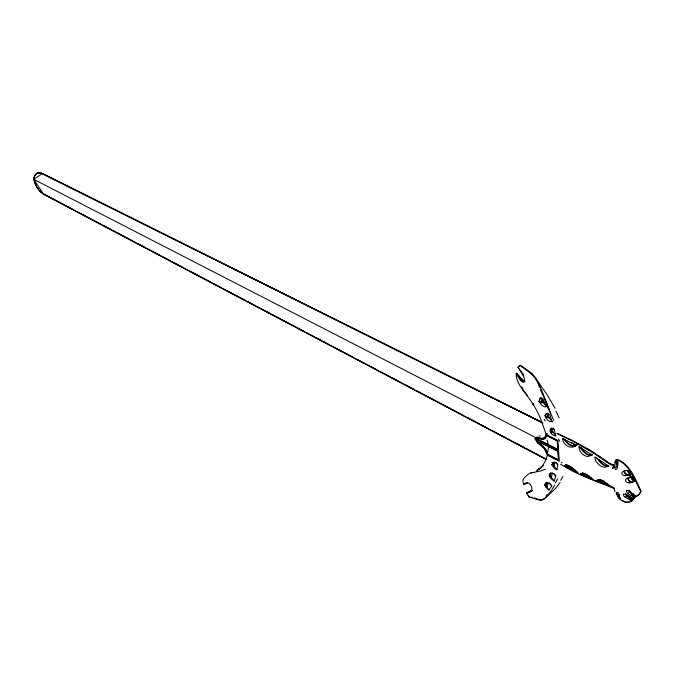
<?xml version="1.0" encoding="UTF-8"?>
<svg xmlns="http://www.w3.org/2000/svg" width="675" height="675" viewBox="0 0 675 675"><rect width="100%" height="100%" fill="white"/><g stroke="black" fill="none" stroke-linecap="round" stroke-linejoin="round"><path stroke-width="1.01" d="M616.334 493.096L617.92 496.741L620.477 499.103C619.296 498.31 618.165 489.426 616.334 493.096L617.929 492.345M618.671 494.623L618.638 496.395L620.443 498.226M619.245 494.353L619.211 496.125L617.92 496.741M630.914 476.904L631.572 479.326L634.314 480.448M548.513 446.892L547.881 451.693M554.614 465.691L552.758 465.303L553.238 462.223M556.006 462.367L557.761 464.687L556.959 469.825L554.04 465.961L554.681 461.852M624.637 470.905C624.257 473.951 628.197 475.284 630.627 474.474M545.965 434.379C545.881 437.864 541.763 439.467 539.047 437.586A7.72 4.244 64.6 0 0 537.308 437.105L535.899 437.552L535.039 438.843L537.713 443.121A7.72 4.244 64.6 0 0 539.502 444.454L544.354 448.841L547.366 455.237L559.263 461.337L557.862 440.488L545.965 434.379L547.577 433.612M546.767 435.409L544.767 438.556M580.669 474.238L581.226 473.479L582.947 473.327A14.226 7.83 64.6 0 1 589.157 476.584L593.865 480.237L580.669 474.238L582.846 473.209L589.258 475.883M547.568 454.444L545.721 460.215L543.324 464.518A64.378 29.303 77.8 0 1 538.566 469.252L536.667 471.133M615.592 461.987C612.529 471.85 618.359 472.289 617.979 461.86L615.592 461.987L616.883 461.371L617.448 465.252M613.837 464.704L612.773 468.653L613.786 466.113M614.739 462.923L615.482 460.232L617.153 459.852C629.792 464.687 635.15 480.549 640.676 491.687L638.71 494.581L636.373 496.454M615.566 461.751L616.056 459.953L617.726 459.582C630.366 464.417 635.723 480.271 641.25 491.417C639.335 496.108 633.53 496.783 631.471 501.314M532.617 490.447L526.441 492.952L529.023 497.129C534.887 497.745 541.19 503.28 546.092 497.323L546.851 494.792M516.442 374.228L516.729 373.283L522.838 380.025L524.762 381.113M549.914 476.584L551.028 473.133M552.589 472.922L551.197 477.242L549.847 476.567M555.795 475.917L553.331 473.605L550.783 472.854L549.315 474.027L550.361 478.027L554.116 481.106L555.795 475.917L554.04 473.605M546.699 435.763L545.543 437.948L544.126 438.936M537.241 470.855L537.688 469.834L539.384 468.863A65.694 36.146 64.6 0 0 543.097 465.75M547.13 482.448L545.282 486.16L547.138 486.548L544.506 485.089M547.248 483.106L545.856 485.89L548.977 490.016L551.804 486.042L549.458 482.946M548.412 483.106L546.564 486.818L545.206 486.025M555.339 482.878L557.643 478.929M554.698 485.038L551.551 490.455L545.518 497.602L543.021 499.39M560.697 480.33L563.001 476.381M624.274 470.838C623 474.339 628.56 475.816 631.024 474.736C628.29 475.141 622.873 477.36 621.65 473.276C622.232 470.121 630.087 468.923 630.188 473.04M632.281 498.158L625.792 494.353L623.219 494.151C623.135 497.627 628.729 498.487 630.661 500.487L632.585 498.015M632.036 498.791L630.948 500.352L626.29 495.619L625.472 493.864M634.441 497.762L632.045 501.044L628.611 502.31L624.915 502.259C621.354 500.732 617.566 498.285 617.017 494.108M560.056 482.498L555.424 488.616L546.092 497.323M564.502 465.691C569.776 463.835 574.079 470.416 578.146 473.091L564.502 465.691L566.713 464.636L572.619 467.859M536.22 438.623L557.997 449.592L536.22 438.623L536.659 438.311M635.302 495.577L629.024 491.062L626.451 490.303C625.539 493.906 631.859 495.053 633.386 497.273L635.656 495.408L633.639 497.154L628.678 490.455M635.563 495.72L634.222 496.876L629.252 490.185M633.386 497.273L635.715 495.712M594.616 453.811L591.511 451.626M577.032 444.8C571.784 450.166 563.136 445.711 562.688 438.708L563.507 438.32A14.226 7.83 64.6 0 0 575.26 445.989M532.043 490.615L526.441 492.952C536.591 493.425 530.685 478.313 523.589 484.372L522.88 481.275L523.344 479.056C526.205 475.681 529.681 471.791 534.583 472.568M542.827 423.082L42.221 173.737L33.75 179.322A14.411 7.931 64.6 0 0 43.605 194.316L546.278 459.574M536.448 438.413L536.92 438.142M561.203 462.881L562.064 462.4M630.61 476.871C619.734 479.655 628.788 486.219 634.677 480.794L632.273 476.786C623.152 477.132 630.332 485.173 635.251 480.516M629.303 477.487C627.092 478.685 629.724 482.043 631.707 481.494M34.172 179.128L33.75 179.322L43.605 194.316M555.069 408.232L547.071 394.689L533.596 375.241L531.765 373.275L520.779 365.386L519.716 365.664L518.012 367.394L522.956 375.03L523.597 374.726L518.012 367.394L519.142 365.934L520.197 365.656C528.086 371.368 537.308 376.92 539.35 387.366M524.728 381.637L522.205 380.32L516.729 373.283L516.156 373.562L520.239 379.89L521.902 379.105M536.642 438.075L535.039 438.843L558.562 450.908M536.709 438.244L537.638 438.033A6.472 3.561 64.6 0 1 538.726 438.269L542.008 439.18M536.549 440.243L538.144 442.378A6.472 3.561 64.6 0 0 539.274 443.281C543.637 445.568 546.657 449.913 548.049 454.553L558.697 460.013L547.847 454.655C546.446 450.014 543.426 445.66 539.063 443.382A6.472 3.561 64.6 0 1 537.933 442.471L536.338 440.345L558.115 451.297L558.571 458.08M546.556 435.51L557.415 440.876L557.871 447.652M536.33 440.336L558.115 451.297M554.158 463.303L551.872 462.527M526.956 482.988L523.589 484.372L526.88 483.097M530.761 491.333L531.976 490.75L527.023 492.674M614.621 467.632L617.009 466.493L616.309 461.649L617.794 461.616M596.447 481.224L609.879 485.798L606.352 483.528A14.226 7.83 64.6 0 0 596.894 480.237L596.447 481.224L599.535 479.756L604.538 481.452M625.21 475.698L629.64 473.597L631.901 474.314L630.231 470.931M626.771 478.693L632.273 476.786M632.855 476.508L635.614 480.347M629.117 482.726L633.715 480.541M627.75 493.265L630.281 492.058M624.991 497.019L629.151 495.045M630.661 500.487L631.53 500.074L626.189 494.151M524.171 484.093L527.453 482.819M545.349 469.209L540.127 471.116L530.938 472.905M544.328 438.834L542.633 439.298M546.472 406.637L542.843 398.537L540.43 398.005L539.637 398.545C538.228 402.241 541.797 406.595 545.518 406.949L546.472 406.637L543.552 402.773L541.367 402.916L538.734 401.608M524.796 381.721L523.37 381.78L521.623 380.599L516.156 373.562C516.063 385.737 528.525 394.993 533.419 405.321M539.19 435.957L539.949 435.847A7.72 4.244 64.6 0 1 540.363 435.881M536.996 438.126L537.848 437.94A6.472 3.561 64.6 0 1 538.937 438.168L539.35 438.353M610.613 464.729L611.373 464.662L591.612 451.102L573.396 440.935L557.457 433.316M552.158 421.715L549.644 414.382L547.045 413.438L545.408 414.408C544.683 418.002 548.454 422.348 552.158 421.715L549.231 417.85L546.91 417.724L545.56 416.948M543.62 439.079L541.797 439.282L539.139 438.455M541.958 499.913L540.278 500.082L534.203 497.863M555.829 435.847C552.58 435.983 549.129 432.16 550.226 428.962L551.888 428.372L554.251 429.486L555.829 435.847L552.201 431.047M627.008 470.517L628.948 470.5M625.497 501.981L629.193 502.031M614.123 465.269L612.276 465.142L609.103 463.717L591.038 451.381L572.813 441.214L556.883 433.595M576.889 444.96L573.573 444.091L570.957 442.471M541.882 402.157L539.283 400.942M540.084 402.258L542.27 402.114L540.312 397.465M530.997 497.112L532.558 497.399M545.628 417.066L547.948 417.192L546.691 413.53M603.475 483.722L606.437 484.625M606.833 483.334L598.278 480.355A14.226 7.83 64.6 0 1 599.003 479.478M608.15 484.27L597.704 480.625A14.226 7.83 64.6 0 1 598.43 479.756M607.424 484.928L610.259 485.924M550.716 431.578L552.901 431.983L552.007 428.347M593.57 480.279L599.645 482.498M552.15 464.56L553.331 465.033M551.568 464.839L552.758 465.303M554.04 465.961L551.661 464.645M556.959 469.825C554.293 468.956 551.332 465.801 552.572 462.873L553.298 462.409L555.474 462.797L557.761 464.687M629.64 473.597L627.008 470.728M576.273 445.154L562.688 438.708M591.663 477.782L582.053 473.588A14.226 7.83 64.6 0 1 582.846 472.821M592.051 478.474L581.47 473.858A14.226 7.83 64.6 0 1 582.263 473.091M609.677 463.447L612.849 464.864M580.23 474.044L586.904 477.166M539.317 401.33L541.941 402.637M542.303 422.415L42.643 173.534A14.411 7.931 64.6 0 0 35.024 175.66M542.092 422.516L42.432 173.635A14.411 7.931 64.6 0 0 33.961 179.221M549.138 475.63L550.488 476.305L554.116 481.106M547.653 435.864L557.415 440.876M622.308 500.352L624.696 501.576M536.692 438.1L33.75 179.322A14.411 7.931 64.6 0 1 42.221 173.737M548.977 490.016L545.577 486.996L544.936 484.566L545.813 482.794C548.277 482.026 550.488 484.203 551.804 486.042M44.027 194.113L49.621 197.066M51.486 198.053L73.87 209.866M78.528 212.321L86.923 216.751M88.788 217.738L97.183 222.168M99.048 223.147L100.912 224.134M102.777 225.121L111.172 229.551M113.037 230.529L121.432 234.959M123.297 235.946L135.422 242.342M137.287 243.329L145.682 247.759M147.547 248.738L159.671 255.142M161.536 256.12L169.931 260.55M171.796 261.537L183.912 267.933M188.578 270.397L210.963 282.201M212.828 283.188L221.223 287.618M223.087 288.605L231.483 293.034M233.347 294.013L235.212 295M237.077 295.988L245.472 300.409M247.337 301.396L255.724 305.826M257.588 306.813L269.713 313.208M271.578 314.196L279.973 318.625M281.838 319.604L293.962 326M295.827 326.987L304.223 331.417M306.087 332.404L321.013 340.276M322.878 341.263L328.472 344.216M333.129 346.672L345.254 353.067M347.119 354.054L352.721 357.007M357.379 359.471L365.774 363.901M367.639 364.88L376.034 369.309M381.628 372.262L390.023 376.692M391.888 377.679L404.013 384.075M405.877 385.062L414.273 389.492M416.137 390.471L428.262 396.866M430.127 397.853L438.514 402.283M440.387 403.27L455.304 411.142M457.169 412.121L462.763 415.074M467.429 417.538L479.554 423.934M481.418 424.921L487.013 427.874M491.678 430.338L500.065 434.759M501.938 435.746L510.325 440.176M512.19 441.163L514.055 442.142M515.928 443.129L524.315 447.559M526.179 448.546L534.575 452.976M536.439 453.954L538.304 454.942M540.169 455.929L546.699 459.371M43.816 194.214L546.488 459.472M565.895 465.033L575.859 470.475M577.091 471.741L565.321 465.303A14.226 7.83 64.6 0 1 566.19 464.678M567.413 467.404L570.991 469.361M560.571 464.257C577.15 474.846 595.873 481.039 613.828 488.371M581.774 446.091L584.854 447.846M585.622 448.284L589.832 450.672M547.492 417.445L544.868 415.538M544.86 416.019L547.484 417.099L548.53 416.922L547.585 414.172M611.204 486.253L614.41 488.101M552.234 464.375L553.433 465.218M608.437 462.687L597.898 455.431L599.484 456.815M538.709 401.212L540.017 402.266M549.121 475.225L550.42 476.288M544.523 484.591L545.788 485.747M527.597 395.643L522.399 389.332M528.424 495.433L529.597 496.859M553.087 427.942L554.251 429.486M520.239 379.89L522.56 382.16L524.306 381.679L524.467 378.726L522.956 375.03M533.596 404.629L532.626 403.203L534.33 406.164A64.378 22.486 66.2 0 1 540.169 417.513L546.244 434.666M535.461 377.831C541.207 387.627 545.062 398.571 548.64 409.387M544.236 419.445L545.273 421.116M634.314 480.963L632.019 476.904M521.674 386.75L522.982 389.062M630.02 496.547L631.817 499.939M558.562 439.096L559.761 441.425M628.661 470.635L630.72 474.879M556.065 411.235L559.077 417.909M540.219 389.289L544.05 397.769M544.472 398.714L553.719 420.457M541.595 398.123L543.552 402.773M546.691 403.785L550.707 413.783M545.484 400.115L549.712 410.78M633.487 494.125L634.475 496.758M617.33 467.64L617.009 466.493M547.661 413.269L549.231 417.85M614.073 488.692L615.077 491.83M547.104 439.948L548.429 445.205M551.171 429.511L551.618 431.325M551.855 428.152L552.336 432.312M557.204 440.969L557.786 449.693M557.904 451.398L558.487 460.114M551.585 428.212L551.855 432.236M551.332 428.338L551.433 433.477M34.332 177.854A14.411 7.931 64.6 0 1 34.619 176.698M40.795 191.7A14.411 7.931 64.6 0 1 39.766 190.612M38.787 189.405A14.411 7.931 64.6 0 1 37.859 188.097M36.239 185.245A14.411 7.931 64.6 0 1 35.564 183.735M40.584 191.801A14.411 7.931 64.6 0 1 39.555 190.713M38.576 189.506A14.411 7.931 64.6 0 1 36.796 186.806M36.028 185.347A14.411 7.931 64.6 0 1 34.307 180.757M576.779 445.238A14.226 7.83 64.6 0 1 565.11 439.644M592.329 454.891A14.226 7.83 64.6 0 1 579.623 446.31M543.637 464.78A65.694 36.146 64.6 0 1 538.802 469.133L537.114 470.104L539.62 468.745A64.378 39.715 49.6 0 0 541.097 467.733M608.226 465.86A14.226 7.83 64.6 0 1 598.556 459.346M608.715 465.919A14.226 7.83 64.6 0 1 596.97 458.013M591.882 454.95A14.226 7.83 64.6 0 1 581.158 447.702M590.794 455.6L587.807 456.452A14.226 7.83 64.6 0 1 581.605 453.338L579.682 450.461L578.821 446.69L592.161 454.832L590.794 455.6M608.555 466.003L605.256 467.269A14.226 7.83 64.6 0 1 595.595 460.763L594.818 456.899L608.555 466.003"/></g></svg>
